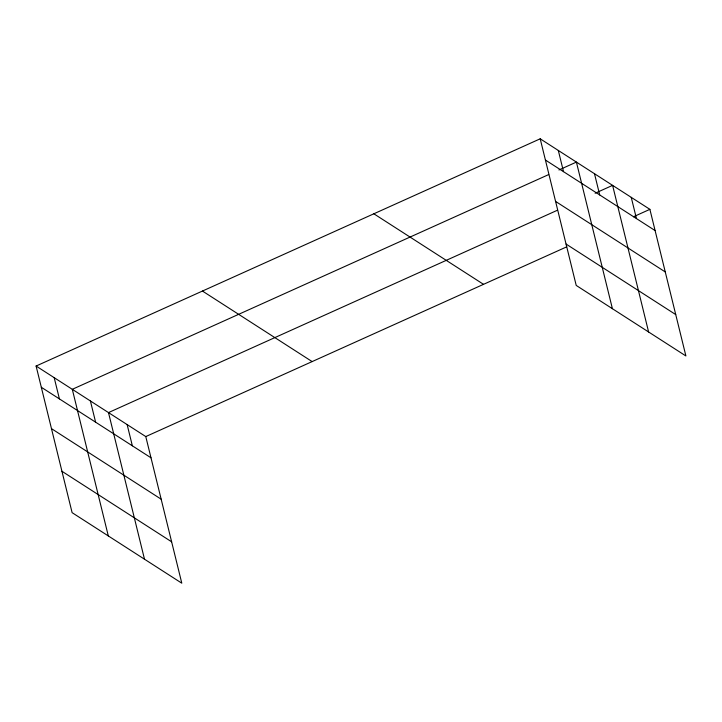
<?xml version="1.0" encoding="UTF-8"?>
<svg xmlns="http://www.w3.org/2000/svg" width="722" height="722" viewBox="0 0 722 722"><rect width="100%" height="100%" fill="white"/><g stroke="black" fill="none" stroke-linecap="round" stroke-linejoin="round"><path stroke-width="1.08" d="M36.1 366.036L145.781 436.575L181.8 583.196L72.11 512.656L36.1 366.036L540.2 138.805L649.89 209.344L685.9 355.964L576.219 285.425L540.2 138.805M548.675 174.58L72.299 389.311L108.309 535.932M558.945 169.959L576.4 162.089L612.409 308.7M557.14 210.364L108.49 412.596L144.499 559.207M595.136 193.234L612.599 185.364L648.609 331.976M145.781 436.575L566.707 246.843M633.456 216.753L649.89 209.344M545.417 160.031L655.098 230.571M555.579 201.411L665.269 271.95M566.057 244.045L675.738 314.584M373.852 213.793L483.532 284.333M202.458 291.056L312.139 361.587M41.316 387.263L150.997 457.802M51.479 428.642L161.159 499.182M61.948 471.276L171.628 541.816M631.245 197.359L636.452 218.585M594.495 173.722L599.711 194.949M558.305 150.447L563.512 171.674M127.135 424.581L132.352 445.808M90.394 400.954L95.611 422.18M54.195 377.678L59.412 398.905"/></g></svg>
